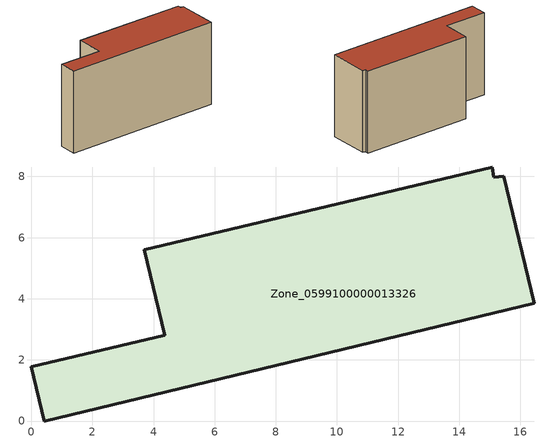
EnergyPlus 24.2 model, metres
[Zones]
Zone_0599100000013326
 floor ground (C_G): 0,1.78 4.36,2.8 3.69,5.6 15.09,8.31 15.13,7.97 15.46,8.01 16.46,3.85 0.42,0 z0
 wall outside (C_F): 4.36,2.8 0,1.78 0.42,0 16.46,3.85 15.46,8.01 15.13,7.97 15.09,8.31 3.69,5.6 4.36,2.8 z0:8.59
 roof outside (C_R): 16.46,3.85 15.46,8.01 15.13,7.97 15.09,8.31 3.69,5.6 4.36,2.8 0,1.78 0.42,0 z8.59
[BUILDING]
Pand.0599100000013326: North Axis=0; Terrain=City; Loads Convergence Tolerance Value=0.04; Temperature Convergence Tolerance Value=0.4; Solar Distribution=FullExterior; Maximum Number of Warmup Days=25; Minimum Number of Warmup Days=1
[Site:Location]
Rotterdam.The.Hague.AP_ZH_NLD Design_Conditions: Latitude=51.96; Longitude=4.45; Time Zone=1; Elevation=-4.5
[SITE:GROUNDTEMPERATURE:BUILDINGSURFACE]
18, 18, 18, 18, 18, 18, 18, 18, 18, 18, 18, 18
[MATERIAL] Thermal Absorptance=0.9; Solar Absorptance=0.7; Visible Absorptance=0.7
Name | Roughness | Thickness | Conductivity | Density | Specific Heat
G.TI.1946 | MediumSmooth | 0.15 | 1 | 540 | 1210
F.TI.1946 | Rough | 0.3 | 0.857143 | 1920 | 840
R.TI.1946 | MediumRough | 0.2 | 0.1 | 1500 | 1000
[CONSTRUCTION]
C_G: G.TI.1946
C_F: F.TI.1946
C_R: R.TI.1946
[ZONE]
Zone_0599100000013326: Type=1; Multiplier=1; Ceiling Height=Autocalculate; Volume=Autocalculate; Floor Area=autocalculate; Part of Total Floor Area=Yes
[ZONEINFILTRATION:DESIGNFLOWRATE]
Infil_Zone_0599100000013326: Zone or ZoneList or Space or SpaceList=Zone_0599100000013326; Schedule=AlwaysOn; Design Flow Rate Calculation Method=Flow/Area; Flow Rate per Floor Area=0.003; Constant Term Coefficient=1; Temperature Term Coefficient=0; Velocity Term Coefficient=0; Velocity Squared Term Coefficient=0
[HVACTEMPLATE:ZONE:IDEALLOADSAIRSYSTEM]
Zone_0599100000013326: Maximum Heating Supply Air Temperature=50; Minimum Cooling Supply Air Temperature=13; Maximum Heating Supply Air Humidity Ratio=0.0156; Minimum Cooling Supply Air Humidity Ratio=0.0077; Heating Limit=NoLimit; Cooling Limit=NoLimit; Dehumidification Control Type=ConstantSensibleHeatRatio; Cooling Sensible Heat Ratio=0.7; Dehumidification Setpoint=60; Humidification Control Type=None; Humidification Setpoint=30; Outdoor Air Method=None; Outdoor Air Flow Rate per Person=0.00944; Outdoor Air Flow Rate per Zone Floor Area=0; Outdoor Air Flow Rate per Zone=0; Demand Controlled Ventilation Type=None; Outdoor Air Economizer Type=NoEconomizer; Heat Recovery Type=None; Sensible Heat Recovery Effectiveness=0.7; Latent Heat Recovery Effectiveness=0.65
[ZONECONTROL:THERMOSTAT]
ThermostatControl_Zone_0599100000013326: Zone or ZoneList=Zone_0599100000013326; Control Type Schedule=DualSetpointControlType; Control 1=Thermostat_Zone_0599100000013326; Temperature Difference Between Cutout And Setpoint=0
[THERMOSTATSETPOINT:DUALSETPOINT]
Thermostat_Zone_0599100000013326: Heating Setpoint Temperature Schedule=HeatingSetpoint_Zone_0599100000013326; Cooling Setpoint Temperature Schedule=CoolingSetpoint_Zone_0599100000013326
[SCHEDULE:COMPACT]
HeatingSetpoint_Zone_0599100000013326: Through: 12/31, For: AllDays, Until: 24:00, 21
CoolingSetpoint_Zone_0599100000013326: Through: 12/31, For: AllDays, Until: 24:00, 24
DualSetpointControlType: Through: 12/31, For: AllDays, Until: 24:00, 4
AlwaysOn: Through: 12/31, For: AllDays, Until: 24:00, 1
